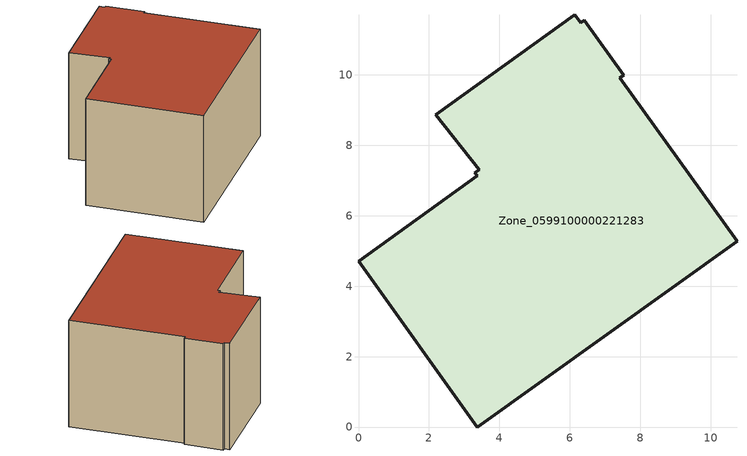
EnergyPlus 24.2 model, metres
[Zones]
Zone_0599100000221283
 floor ground (C_G): 2.19,8.87 6.15,11.7 6.31,11.48 6.41,11.55 7.53,9.99 7.42,9.92 10.75,5.28 3.37,0 0,4.71 3.37,7.13 3.3,7.23 3.43,7.31 z0
 wall outside (C_F): 0,4.71 3.37,0 10.75,5.28 7.42,9.92 7.53,9.99 6.41,11.55 6.31,11.48 6.15,11.7 2.19,8.87 3.43,7.31 3.3,7.23 3.37,7.13 0,4.71 z0:5.64
 roof outside (C_R): 6.15,11.7 2.19,8.87 3.43,7.31 3.3,7.23 3.37,7.13 0,4.71 3.37,0 10.75,5.28 7.42,9.92 7.53,9.99 6.41,11.55 6.31,11.48 z5.64
[BUILDING]
Pand.0599100000221283: North Axis=0; Terrain=City; Loads Convergence Tolerance Value=0.04; Temperature Convergence Tolerance Value=0.4; Solar Distribution=FullExterior; Maximum Number of Warmup Days=25; Minimum Number of Warmup Days=1
[Site:Location]
Rotterdam.The.Hague.AP_ZH_NLD Design_Conditions: Latitude=51.96; Longitude=4.45; Time Zone=1; Elevation=-4.5
[SITE:GROUNDTEMPERATURE:BUILDINGSURFACE]
18, 18, 18, 18, 18, 18, 18, 18, 18, 18, 18, 18
[MATERIAL] Thermal Absorptance=0.9; Solar Absorptance=0.7; Visible Absorptance=0.7
Name | Roughness | Thickness | Conductivity | Density | Specific Heat
G.TC.1975-1991 | MediumSmooth | 0.15 | 0.288461 | 540 | 1210
F.TC.1975-1991 | Rough | 0.3 | 0.230769 | 1920 | 840
R.TC.1975-1991 | MediumRough | 0.2 | 0.153846 | 1500 | 1000
[CONSTRUCTION]
C_G: G.TC.1975-1991
C_F: F.TC.1975-1991
C_R: R.TC.1975-1991
[ZONE]
Zone_0599100000221283: Type=1; Multiplier=1; Ceiling Height=Autocalculate; Volume=Autocalculate; Floor Area=autocalculate; Part of Total Floor Area=Yes
[ZONEINFILTRATION:DESIGNFLOWRATE]
Infil_Zone_0599100000221283: Zone or ZoneList or Space or SpaceList=Zone_0599100000221283; Schedule=AlwaysOn; Design Flow Rate Calculation Method=Flow/Area; Flow Rate per Floor Area=0.003; Constant Term Coefficient=1; Temperature Term Coefficient=0; Velocity Term Coefficient=0; Velocity Squared Term Coefficient=0
[HVACTEMPLATE:ZONE:IDEALLOADSAIRSYSTEM]
Zone_0599100000221283: Maximum Heating Supply Air Temperature=50; Minimum Cooling Supply Air Temperature=13; Maximum Heating Supply Air Humidity Ratio=0.0156; Minimum Cooling Supply Air Humidity Ratio=0.0077; Heating Limit=NoLimit; Cooling Limit=NoLimit; Dehumidification Control Type=ConstantSensibleHeatRatio; Cooling Sensible Heat Ratio=0.7; Dehumidification Setpoint=60; Humidification Control Type=None; Humidification Setpoint=30; Outdoor Air Method=None; Outdoor Air Flow Rate per Person=0.00944; Outdoor Air Flow Rate per Zone Floor Area=0; Outdoor Air Flow Rate per Zone=0; Demand Controlled Ventilation Type=None; Outdoor Air Economizer Type=NoEconomizer; Heat Recovery Type=None; Sensible Heat Recovery Effectiveness=0.7; Latent Heat Recovery Effectiveness=0.65
[ZONECONTROL:THERMOSTAT]
ThermostatControl_Zone_0599100000221283: Zone or ZoneList=Zone_0599100000221283; Control Type Schedule=DualSetpointControlType; Control 1=Thermostat_Zone_0599100000221283; Temperature Difference Between Cutout And Setpoint=0
[THERMOSTATSETPOINT:DUALSETPOINT]
Thermostat_Zone_0599100000221283: Heating Setpoint Temperature Schedule=HeatingSetpoint_Zone_0599100000221283; Cooling Setpoint Temperature Schedule=CoolingSetpoint_Zone_0599100000221283
[SCHEDULE:COMPACT]
HeatingSetpoint_Zone_0599100000221283: Through: 12/31, For: AllDays, Until: 24:00, 21
CoolingSetpoint_Zone_0599100000221283: Through: 12/31, For: AllDays, Until: 24:00, 24
DualSetpointControlType: Through: 12/31, For: AllDays, Until: 24:00, 4
AlwaysOn: Through: 12/31, For: AllDays, Until: 24:00, 1
